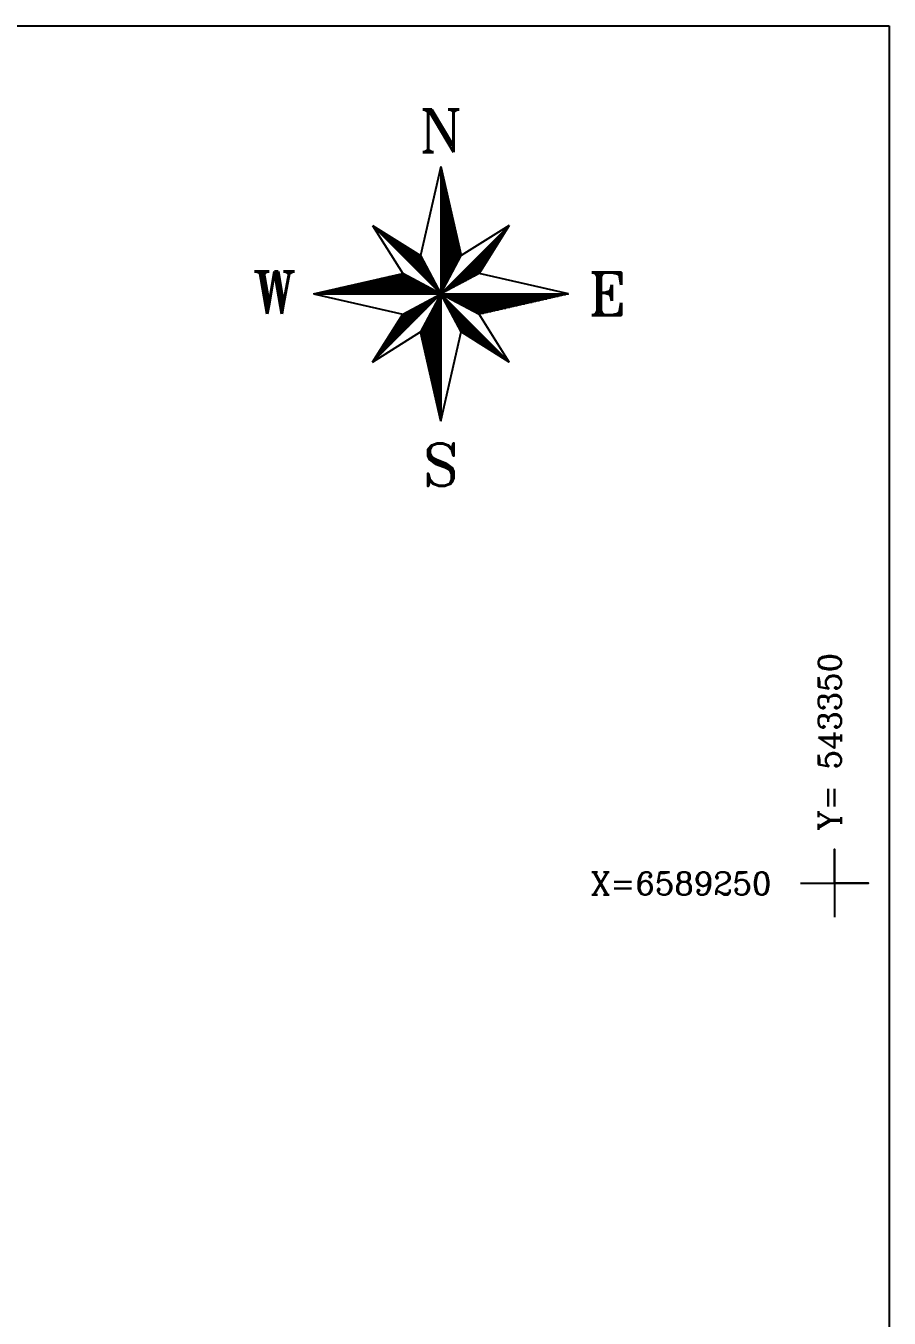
# Model space of a CAD drawing. Extents: x 543262 to 543352, y 6589145 to 6589288.
# Drawn here: x 543314.3 to 543352.4, y 6589230.8 to 6589287.9 of the extents above; entities that cross this region are included whole.
import ezdxf
from ezdxf.enums import TextEntityAlignment as Align

# ---------------------------------------------------------------- set-up
doc = ezdxf.new("R2010")
doc.units = 0
doc.header["$MEASUREMENT"] = 0
doc.linetypes.add('DASHED', pattern=[0.75, 0.5, -0.25])
doc.layers.get('0').update_dxf_attribs({"lineweight": 0, "plot": 0})
for name, color, linetype in [('&rist', 7, 'Continuous'), ('&ristikoord', 7, 'Continuous'), ('raam', 7, 'Continuous')]:
    doc.layers.add(name, color=color, linetype=linetype)
doc.styles.add('ROMANC', font='ROMANC')
doc.styles.add('ROMANT', font='romant', dxfattribs={"height": 1.25})

# ---------------------------------------------------------------- blocks, each defined once
blk = doc.blocks.new('*X16')
at = {"color": 0}
for p, q in [((26.674, 14.3), (26.683, 14.3)), ((26.674, 14.25), (26.694, 14.25)), ((26.674, 14.2), (26.705, 14.2)), ((26.674, 14.15), (26.717, 14.15)), ((26.674, 14.1), (26.728, 14.1)), ((26.674, 14.05), (26.74, 14.05)), ((26.674, 14), (26.751, 14)), ((26.674, 13.95), (26.762, 13.95)), ((26.674, 13.9), (26.774, 13.9)), ((26.674, 13.85), (26.785, 13.85)), ((26.674, 13.8), (26.797, 13.8)), ((26.674, 13.75), (26.808, 13.75)), ((26.674, 13.7), (26.819, 13.7)), ((26.674, 13.65), (26.831, 13.65)), ((26.674, 13.6), (26.842, 13.6)), ((26.674, 13.55), (26.854, 13.55)), ((26.674, 13.5), (26.865, 13.5)), ((26.674, 13.45), (26.876, 13.45)), ((26.674, 13.4), (26.888, 13.4)), ((26.674, 13.35), (26.899, 13.35)), ((26.674, 13.3), (26.911, 13.3)), ((26.674, 13.25), (26.922, 13.25)), ((26.674, 13.2), (26.933, 13.2)), ((26.674, 13.15), (26.945, 13.15)), ((26.674, 13.1), (26.956, 13.1)), ((26.674, 13.05), (26.968, 13.05)), ((26.674, 13), (26.979, 13)), ((26.674, 12.95), (26.99, 12.95)), ((26.674, 12.9), (27.002, 12.9)), ((26.674, 12.85), (27.013, 12.85)), ((26.674, 12.8), (27.025, 12.8)), ((26.674, 12.75), (27.036, 12.75)), ((26.674, 12.7), (27.047, 12.7)), ((26.674, 12.65), (27.059, 12.65)), ((26.674, 12.6), (27.07, 12.6)), ((26.674, 12.55), (27.082, 12.55)), ((26.674, 12.5), (27.093, 12.5)), ((26.674, 12.45), (27.104, 12.45)), ((26.674, 12.4), (27.116, 12.4)), ((26.674, 12.35), (27.127, 12.35)), ((26.674, 12.3), (27.139, 12.3)), ((26.674, 12.25), (27.15, 12.25)), ((26.674, 12.2), (27.161, 12.2)), ((26.674, 12.15), (27.173, 12.15)), ((26.674, 12.1), (27.184, 12.1)), ((26.674, 12.05), (27.196, 12.05)), ((26.674, 12), (27.207, 12)), ((26.674, 11.95), (27.218, 11.95)), ((26.674, 11.9), (27.23, 11.9)), ((26.674, 11.85), (27.241, 11.85)), ((26.674, 11.8), (27.253, 11.8)), ((26.674, 11.75), (27.264, 11.75)), ((26.674, 11.7), (27.275, 11.7)), ((26.674, 11.65), (27.287, 11.65)), ((26.674, 11.6), (27.298, 11.6)), ((26.674, 11.55), (27.31, 11.55)), ((26.674, 11.5), (27.321, 11.5)), ((26.674, 11.45), (27.332, 11.45)), ((22.661, 10.85), (22.667, 10.85)), ((22.711, 10.8), (22.746, 10.8)), ((22.761, 10.75), (22.826, 10.75)), ((22.811, 10.7), (22.905, 10.7)), ((26.674, 11.4), (27.344, 11.4)), ((26.674, 11.35), (27.355, 11.35)), ((26.674, 11.3), (27.367, 11.3)), ((26.674, 11.25), (27.378, 11.25)), ((26.674, 11.2), (27.389, 11.2)), ((26.674, 11.15), (27.401, 11.15)), ((26.674, 11.1), (27.412, 11.1)), ((26.674, 11.05), (27.424, 11.05)), ((26.674, 11), (27.435, 11)), ((26.674, 10.95), (27.446, 10.95)), ((26.674, 10.9), (27.458, 10.9)), ((26.674, 10.85), (27.469, 10.85)), ((26.674, 10.8), (27.481, 10.8)), ((26.674, 10.75), (27.492, 10.75)), ((26.674, 10.7), (27.503, 10.7)), ((30.537, 10.7), (30.596, 10.7)), ((30.587, 10.75), (30.627, 10.75)), ((30.637, 10.8), (30.658, 10.8)), ((30.687, 10.85), (30.69, 10.85)), ((22.861, 10.65), (22.985, 10.65)), ((22.911, 10.6), (23.064, 10.6)), ((22.961, 10.55), (23.144, 10.55)), ((23.011, 10.5), (23.223, 10.5)), ((23.061, 10.45), (23.303, 10.45)), ((23.111, 10.4), (23.383, 10.4)), ((23.161, 10.35), (23.462, 10.35)), ((23.211, 10.3), (23.542, 10.3)), ((23.261, 10.25), (23.621, 10.25)), ((23.311, 10.2), (23.701, 10.2)), ((23.361, 10.15), (23.78, 10.15)), ((23.411, 10.1), (23.86, 10.1)), ((23.461, 10.05), (23.939, 10.05)), ((23.511, 10), (24.019, 10)), ((23.561, 9.95), (24.098, 9.95)), ((23.611, 9.9), (24.178, 9.9)), ((26.674, 10.65), (27.515, 10.65)), ((26.674, 10.6), (27.526, 10.6)), ((26.674, 10.55), (27.538, 10.55)), ((26.674, 10.5), (27.549, 10.5)), ((26.674, 10.45), (27.561, 10.45)), ((26.674, 10.4), (27.572, 10.4)), ((26.674, 10.35), (27.583, 10.35)), ((26.674, 10.3), (27.595, 10.3)), ((26.674, 10.25), (27.606, 10.25)), ((26.674, 10.2), (27.618, 10.2)), ((26.674, 10.15), (27.629, 10.15)), ((26.674, 10.1), (27.64, 10.1)), ((26.674, 10.05), (27.652, 10.05)), ((26.674, 10), (27.663, 10)), ((26.674, 9.95), (27.675, 9.95)), ((26.674, 9.9), (27.686, 9.9)), ((29.737, 9.9), (30.093, 9.9)), ((29.787, 9.95), (30.124, 9.95)), ((29.837, 10), (30.156, 10)), ((29.887, 10.05), (30.187, 10.05)), ((29.937, 10.1), (30.218, 10.1)), ((29.987, 10.15), (30.25, 10.15)), ((30.037, 10.2), (30.281, 10.2)), ((30.087, 10.25), (30.313, 10.25)), ((30.137, 10.3), (30.344, 10.3)), ((30.187, 10.35), (30.376, 10.35)), ((30.237, 10.4), (30.407, 10.4)), ((30.287, 10.45), (30.438, 10.45)), ((30.337, 10.5), (30.47, 10.5)), ((30.387, 10.55), (30.501, 10.55)), ((30.437, 10.6), (30.533, 10.6)), ((30.487, 10.65), (30.564, 10.65)), ((23.661, 9.85), (24.257, 9.85)), ((23.711, 9.8), (24.337, 9.8)), ((23.761, 9.75), (24.417, 9.75)), ((23.811, 9.7), (24.496, 9.7)), ((23.861, 9.65), (24.576, 9.65)), ((23.911, 9.6), (24.655, 9.6)), ((23.961, 9.55), (24.735, 9.55)), ((24.011, 9.5), (24.814, 9.5)), ((24.061, 9.45), (24.894, 9.45)), ((24.111, 9.4), (24.973, 9.4)), ((24.161, 9.35), (25.053, 9.35)), ((24.211, 9.3), (25.132, 9.3)), ((24.261, 9.25), (25.212, 9.25)), ((24.311, 9.2), (25.292, 9.2)), ((24.361, 9.15), (25.371, 9.15)), ((26.674, 9.85), (27.697, 9.85)), ((26.674, 9.8), (27.709, 9.8)), ((26.674, 9.75), (27.72, 9.75)), ((26.674, 9.7), (27.732, 9.7)), ((26.674, 9.65), (27.743, 9.65)), ((26.674, 9.6), (27.754, 9.6)), ((26.674, 9.55), (27.766, 9.55)), ((26.674, 9.5), (27.777, 9.5)), ((26.674, 9.45), (27.789, 9.45)), ((26.674, 9.4), (27.8, 9.4)), ((26.674, 9.35), (27.811, 9.35)), ((26.674, 9.3), (27.823, 9.3)), ((26.674, 9.25), (27.834, 9.25)), ((26.674, 9.2), (27.846, 9.2)), ((26.674, 9.15), (27.857, 9.15)), ((28.987, 9.15), (29.621, 9.15)), ((29.037, 9.2), (29.653, 9.2)), ((29.087, 9.25), (29.684, 9.25)), ((29.137, 9.3), (29.716, 9.3)), ((29.187, 9.35), (29.747, 9.35)), ((29.237, 9.4), (29.778, 9.4)), ((29.287, 9.45), (29.81, 9.45)), ((29.337, 9.5), (29.841, 9.5)), ((29.387, 9.55), (29.873, 9.55)), ((29.437, 9.6), (29.904, 9.6)), ((29.487, 9.65), (29.936, 9.65)), ((29.537, 9.7), (29.967, 9.7)), ((29.587, 9.75), (29.998, 9.75)), ((29.637, 9.8), (30.03, 9.8)), ((29.687, 9.85), (30.061, 9.85)), ((24.411, 9.1), (25.451, 9.1)), ((24.461, 9.05), (25.494, 9.05)), ((24.511, 9), (25.521, 9)), ((24.561, 8.95), (25.547, 8.95)), ((24.611, 8.9), (25.574, 8.9)), ((24.661, 8.85), (25.601, 8.85)), ((24.711, 8.8), (25.627, 8.8)), ((24.761, 8.75), (25.654, 8.75)), ((24.811, 8.7), (25.681, 8.7)), ((24.861, 8.65), (25.707, 8.65)), ((24.911, 8.6), (25.734, 8.6)), ((24.961, 8.55), (25.761, 8.55)), ((25.011, 8.5), (25.787, 8.5)), ((25.061, 8.45), (25.814, 8.45)), ((25.111, 8.4), (25.841, 8.4)), ((26.674, 9.1), (27.868, 9.1)), ((26.674, 9.05), (27.854, 9.05)), ((26.674, 9), (27.827, 9)), ((26.674, 8.95), (27.801, 8.95)), ((26.674, 8.9), (27.774, 8.9)), ((26.674, 8.85), (27.747, 8.85)), ((26.674, 8.8), (27.721, 8.8)), ((26.674, 8.75), (27.694, 8.75)), ((26.674, 8.7), (27.667, 8.7)), ((26.674, 8.65), (27.641, 8.65)), ((26.674, 8.6), (27.614, 8.6)), ((26.674, 8.55), (27.587, 8.55)), ((26.674, 8.5), (27.561, 8.5)), ((26.674, 8.45), (27.534, 8.45)), ((26.674, 8.4), (27.507, 8.4)), ((28.237, 8.4), (29.15, 8.4)), ((28.287, 8.45), (29.181, 8.45)), ((28.337, 8.5), (29.213, 8.5)), ((28.387, 8.55), (29.244, 8.55)), ((28.437, 8.6), (29.276, 8.6)), ((28.487, 8.65), (29.307, 8.65)), ((28.537, 8.7), (29.338, 8.7)), ((28.587, 8.75), (29.37, 8.75)), ((28.637, 8.8), (29.401, 8.8)), ((28.687, 8.85), (29.433, 8.85)), ((28.737, 8.9), (29.464, 8.9)), ((28.787, 8.95), (29.496, 8.95)), ((28.837, 9), (29.527, 9)), ((28.887, 9.05), (29.558, 9.05)), ((28.937, 9.1), (29.59, 9.1)), ((22.737, 7.65), (25.15, 7.65)), ((22.956, 7.7), (25.056, 7.7)), ((23.176, 7.75), (24.963, 7.75)), ((23.395, 7.8), (24.869, 7.8)), ((23.614, 7.85), (24.775, 7.85)), ((23.833, 7.9), (24.681, 7.9)), ((24.053, 7.95), (24.588, 7.95)), ((24.272, 8), (24.494, 8)), ((25.161, 8.35), (25.867, 8.35)), ((25.211, 8.3), (25.894, 8.3)), ((25.261, 8.25), (25.921, 8.25)), ((25.311, 8.2), (25.947, 8.2)), ((25.361, 8.15), (25.974, 8.15)), ((25.411, 8.1), (26.001, 8.1)), ((25.461, 8.05), (26.027, 8.05)), ((25.511, 8), (26.054, 8)), ((25.561, 7.95), (26.081, 7.95)), ((25.611, 7.9), (26.107, 7.9)), ((25.661, 7.85), (26.134, 7.85)), ((25.711, 7.8), (26.161, 7.8)), ((25.761, 7.75), (26.187, 7.75)), ((25.811, 7.7), (26.214, 7.7)), ((25.861, 7.65), (26.241, 7.65)), ((26.674, 8.35), (27.481, 8.35)), ((26.674, 8.3), (27.454, 8.3)), ((26.674, 8.25), (27.427, 8.25)), ((26.674, 8.2), (27.401, 8.2)), ((26.674, 8.15), (27.374, 8.15)), ((26.674, 8.1), (27.347, 8.1)), ((26.674, 8.05), (27.321, 8.05)), ((26.674, 8), (27.294, 8)), ((26.674, 7.95), (27.267, 7.95)), ((26.674, 7.9), (27.241, 7.9)), ((26.674, 7.85), (27.214, 7.85)), ((26.674, 7.8), (27.187, 7.8)), ((26.674, 7.75), (27.161, 7.75)), ((26.674, 7.7), (27.134, 7.7)), ((26.674, 7.65), (27.107, 7.65)), ((27.487, 7.65), (28.198, 7.65)), ((27.537, 7.7), (28.292, 7.7)), ((27.587, 7.75), (28.385, 7.75)), ((27.637, 7.8), (28.479, 7.8)), ((27.687, 7.85), (28.573, 7.85)), ((27.737, 7.9), (28.667, 7.9)), ((27.787, 7.95), (28.76, 7.95)), ((27.837, 8), (28.854, 8)), ((27.887, 8.05), (28.93, 8.05)), ((27.937, 8.1), (28.961, 8.1)), ((27.987, 8.15), (28.993, 8.15)), ((28.037, 8.2), (29.024, 8.2)), ((28.087, 8.25), (29.055, 8.25)), ((28.137, 8.3), (29.087, 8.3)), ((28.187, 8.35), (29.118, 8.35)), ((19.229, 6.85), (26.65, 6.85)), ((19.448, 6.9), (26.557, 6.9)), ((19.668, 6.95), (26.463, 6.95)), ((19.887, 7), (26.369, 7)), ((20.106, 7.05), (26.275, 7.05)), ((20.325, 7.1), (26.182, 7.1)), ((20.545, 7.15), (26.088, 7.15)), ((20.764, 7.2), (25.994, 7.2)), ((20.983, 7.25), (25.9, 7.25)), ((21.202, 7.3), (25.807, 7.3)), ((21.422, 7.35), (25.713, 7.35)), ((21.641, 7.4), (25.619, 7.4)), ((21.86, 7.45), (25.525, 7.45)), ((22.079, 7.5), (25.431, 7.5)), ((22.299, 7.55), (25.338, 7.55)), ((22.518, 7.6), (25.244, 7.6)), ((25.911, 7.6), (26.267, 7.6)), ((25.961, 7.55), (26.294, 7.55)), ((26.011, 7.5), (26.321, 7.5)), ((26.061, 7.45), (26.347, 7.45)), ((26.111, 7.4), (26.374, 7.4)), ((26.161, 7.35), (26.401, 7.35)), ((26.211, 7.3), (26.427, 7.3)), ((26.261, 7.25), (26.454, 7.25)), ((26.311, 7.2), (26.481, 7.2)), ((26.361, 7.15), (26.507, 7.15)), ((26.411, 7.1), (26.534, 7.1)), ((26.461, 7.05), (26.561, 7.05)), ((26.511, 7), (26.587, 7)), ((26.561, 6.95), (26.614, 6.95)), ((26.611, 6.9), (26.641, 6.9)), ((26.661, 6.85), (26.667, 6.85)), ((26.674, 7.6), (27.081, 7.6)), ((26.674, 7.55), (27.054, 7.55)), ((26.674, 7.5), (27.027, 7.5)), ((26.674, 7.45), (27.001, 7.45)), ((26.674, 7.4), (26.974, 7.4)), ((26.674, 7.35), (26.947, 7.35)), ((26.674, 7.3), (26.921, 7.3)), ((26.674, 7.25), (26.894, 7.25)), ((26.674, 7.2), (26.867, 7.2)), ((26.674, 7.15), (26.841, 7.15)), ((26.674, 7.1), (26.814, 7.1)), ((26.674, 7.05), (26.787, 7.05)), ((26.674, 7), (26.761, 7)), ((26.674, 6.95), (26.734, 6.95)), ((26.674, 6.9), (26.707, 6.9)), ((26.674, 6.85), (26.681, 6.85)), ((26.687, 6.85), (26.698, 6.85)), ((26.737, 6.9), (26.791, 6.9)), ((26.787, 6.95), (26.885, 6.95)), ((26.837, 7), (26.979, 7)), ((26.887, 7.05), (27.073, 7.05)), ((26.937, 7.1), (27.166, 7.1)), ((26.987, 7.15), (27.26, 7.15)), ((27.037, 7.2), (27.354, 7.2)), ((27.087, 7.25), (27.448, 7.25)), ((27.137, 7.3), (27.541, 7.3)), ((27.187, 7.35), (27.635, 7.35)), ((27.237, 7.4), (27.729, 7.4)), ((27.287, 7.45), (27.823, 7.45)), ((27.337, 7.5), (27.916, 7.5)), ((27.387, 7.55), (28.01, 7.55)), ((27.437, 7.6), (28.104, 7.6)), ((25.291, 6.1), (25.937, 6.1)), ((25.385, 6.15), (25.987, 6.15)), ((25.479, 6.2), (26.037, 6.2)), ((25.572, 6.25), (26.087, 6.25)), ((25.666, 6.3), (26.137, 6.3)), ((25.76, 6.35), (26.187, 6.35)), ((25.854, 6.4), (26.237, 6.4)), ((25.947, 6.45), (26.287, 6.45)), ((26.041, 6.5), (26.337, 6.5)), ((26.135, 6.55), (26.387, 6.55)), ((26.229, 6.6), (26.437, 6.6)), ((26.281, 6.1), (26.674, 6.1)), ((26.307, 6.15), (26.674, 6.15)), ((26.322, 6.65), (26.487, 6.65)), ((26.334, 6.2), (26.674, 6.2)), ((26.361, 6.25), (26.674, 6.25)), ((26.387, 6.3), (26.674, 6.3)), ((26.414, 6.35), (26.674, 6.35)), ((26.416, 6.7), (26.537, 6.7)), ((26.441, 6.4), (26.674, 6.4)), ((26.467, 6.45), (26.674, 6.45)), ((26.494, 6.5), (26.674, 6.5)), ((26.51, 6.75), (26.587, 6.75)), ((26.521, 6.55), (26.674, 6.55)), ((26.547, 6.6), (26.674, 6.6)), ((26.574, 6.65), (26.674, 6.65)), ((26.601, 6.7), (26.674, 6.7)), ((26.604, 6.8), (26.637, 6.8)), ((26.627, 6.75), (26.674, 6.75)), ((26.654, 6.8), (26.674, 6.8)), ((26.694, 6.8), (26.711, 6.8)), ((26.721, 6.75), (26.761, 6.75)), ((26.744, 6.8), (34.01, 6.8)), ((26.747, 6.7), (26.811, 6.7)), ((26.774, 6.65), (26.861, 6.65)), ((26.801, 6.6), (26.911, 6.6)), ((26.827, 6.55), (26.961, 6.55)), ((26.838, 6.75), (33.791, 6.75)), ((26.854, 6.5), (27.011, 6.5)), ((26.881, 6.45), (27.061, 6.45)), ((26.907, 6.4), (27.111, 6.4)), ((26.932, 6.7), (33.571, 6.7)), ((26.934, 6.35), (27.161, 6.35)), ((26.961, 6.3), (27.211, 6.3)), ((26.987, 6.25), (27.261, 6.25)), ((27.014, 6.2), (27.311, 6.2)), ((27.025, 6.65), (33.352, 6.65)), ((27.041, 6.15), (27.361, 6.15)), ((27.067, 6.1), (27.411, 6.1)), ((27.119, 6.6), (33.133, 6.6)), ((27.213, 6.55), (32.914, 6.55)), ((27.307, 6.5), (32.694, 6.5)), ((27.401, 6.45), (32.475, 6.45)), ((27.494, 6.4), (32.256, 6.4)), ((27.588, 6.35), (32.037, 6.35)), ((27.682, 6.3), (31.817, 6.3)), ((27.776, 6.25), (31.598, 6.25)), ((27.869, 6.2), (31.379, 6.2)), ((27.963, 6.15), (31.16, 6.15)), ((28.057, 6.1), (30.94, 6.1)), ((24.245, 5.35), (25.187, 5.35)), ((24.277, 5.4), (25.237, 5.4)), ((24.308, 5.45), (25.287, 5.45)), ((24.34, 5.5), (25.337, 5.5)), ((24.371, 5.55), (25.387, 5.55)), ((24.403, 5.6), (25.437, 5.6)), ((24.447, 5.65), (25.487, 5.65)), ((24.541, 5.7), (25.537, 5.7)), ((24.635, 5.75), (25.587, 5.75)), ((24.728, 5.8), (25.637, 5.8)), ((24.822, 5.85), (25.687, 5.85)), ((24.916, 5.9), (25.737, 5.9)), ((25.01, 5.95), (25.787, 5.95)), ((25.104, 6), (25.837, 6)), ((25.197, 6.05), (25.887, 6.05)), ((25.881, 5.35), (26.674, 5.35)), ((25.907, 5.4), (26.674, 5.4)), ((25.934, 5.45), (26.674, 5.45)), ((25.961, 5.5), (26.674, 5.5)), ((25.987, 5.55), (26.674, 5.55)), ((26.014, 5.6), (26.674, 5.6)), ((26.041, 5.65), (26.674, 5.65)), ((26.067, 5.7), (26.674, 5.7)), ((26.094, 5.75), (26.674, 5.75)), ((26.121, 5.8), (26.674, 5.8)), ((26.147, 5.85), (26.674, 5.85)), ((26.174, 5.9), (26.674, 5.9)), ((26.201, 5.95), (26.674, 5.95)), ((26.227, 6), (26.674, 6)), ((26.254, 6.05), (26.674, 6.05)), ((27.094, 6.05), (27.461, 6.05)), ((27.121, 6), (27.511, 6)), ((27.147, 5.95), (27.561, 5.95)), ((27.174, 5.9), (27.611, 5.9)), ((27.201, 5.85), (27.661, 5.85)), ((27.227, 5.8), (27.711, 5.8)), ((27.254, 5.75), (27.761, 5.75)), ((27.281, 5.7), (27.811, 5.7)), ((27.307, 5.65), (27.861, 5.65)), ((27.334, 5.6), (27.911, 5.6)), ((27.36, 5.55), (27.961, 5.55)), ((27.387, 5.5), (28.011, 5.5)), ((27.414, 5.45), (28.061, 5.45)), ((27.44, 5.4), (28.111, 5.4)), ((27.467, 5.35), (28.161, 5.35)), ((28.151, 6.05), (30.721, 6.05)), ((28.244, 6), (30.502, 6)), ((28.338, 5.95), (30.283, 5.95)), ((28.432, 5.9), (30.063, 5.9)), ((28.526, 5.85), (29.844, 5.85)), ((28.619, 5.8), (29.625, 5.8)), ((28.713, 5.75), (29.406, 5.75)), ((28.807, 5.7), (29.186, 5.7)), ((28.901, 5.65), (28.967, 5.65)), ((23.774, 4.6), (24.437, 4.6)), ((23.805, 4.65), (24.487, 4.65)), ((23.837, 4.7), (24.537, 4.7)), ((23.868, 4.75), (24.587, 4.75)), ((23.9, 4.8), (24.637, 4.8)), ((23.931, 4.85), (24.687, 4.85)), ((23.963, 4.9), (24.737, 4.9)), ((23.994, 4.95), (24.787, 4.95)), ((24.025, 5), (24.837, 5)), ((24.057, 5.05), (24.887, 5.05)), ((24.088, 5.1), (24.937, 5.1)), ((24.12, 5.15), (24.987, 5.15)), ((24.151, 5.2), (25.037, 5.2)), ((24.183, 5.25), (25.087, 5.25)), ((24.214, 5.3), (25.137, 5.3)), ((25.481, 4.6), (26.674, 4.6)), ((25.508, 4.65), (26.674, 4.65)), ((25.534, 4.7), (26.674, 4.7)), ((25.561, 4.75), (26.674, 4.75)), ((25.588, 4.8), (26.674, 4.8)), ((25.614, 4.85), (26.674, 4.85)), ((25.641, 4.9), (26.674, 4.9)), ((25.667, 4.95), (26.674, 4.95)), ((25.694, 5), (26.674, 5)), ((25.721, 5.05), (26.674, 5.05)), ((25.747, 5.1), (26.674, 5.1)), ((25.774, 5.15), (26.674, 5.15)), ((25.801, 5.2), (26.674, 5.2)), ((25.827, 5.25), (26.674, 5.25)), ((25.854, 5.3), (26.674, 5.3)), ((27.494, 5.3), (28.211, 5.3)), ((27.52, 5.25), (28.261, 5.25)), ((27.547, 5.2), (28.311, 5.2)), ((27.574, 5.15), (28.361, 5.15)), ((27.6, 5.1), (28.411, 5.1)), ((27.627, 5.05), (28.461, 5.05)), ((27.654, 5), (28.511, 5)), ((27.68, 4.95), (28.561, 4.95)), ((27.707, 4.9), (28.611, 4.9)), ((27.734, 4.85), (28.661, 4.85)), ((27.76, 4.8), (28.711, 4.8)), ((27.787, 4.75), (28.761, 4.75)), ((27.814, 4.7), (28.811, 4.7)), ((27.84, 4.65), (28.861, 4.65)), ((27.867, 4.6), (28.911, 4.6)), ((23.303, 3.85), (23.687, 3.85)), ((23.334, 3.9), (23.737, 3.9)), ((23.365, 3.95), (23.787, 3.95)), ((23.397, 4), (23.837, 4)), ((23.428, 4.05), (23.887, 4.05)), ((23.46, 4.1), (23.937, 4.1)), ((23.491, 4.15), (23.987, 4.15)), ((23.523, 4.2), (24.037, 4.2)), ((23.554, 4.25), (24.087, 4.25)), ((23.585, 4.3), (24.137, 4.3)), ((23.617, 4.35), (24.187, 4.35)), ((23.648, 4.4), (24.237, 4.4)), ((23.68, 4.45), (24.287, 4.45)), ((23.711, 4.5), (24.337, 4.5)), ((23.743, 4.55), (24.387, 4.55)), ((25.485, 4.55), (26.674, 4.55)), ((25.497, 4.5), (26.674, 4.5)), ((25.508, 4.45), (26.674, 4.45)), ((25.519, 4.4), (26.674, 4.4)), ((25.531, 4.35), (26.674, 4.35)), ((25.542, 4.3), (26.674, 4.3)), ((25.554, 4.25), (26.674, 4.25)), ((25.565, 4.2), (26.674, 4.2)), ((25.576, 4.15), (26.674, 4.15)), ((25.588, 4.1), (26.674, 4.1)), ((25.599, 4.05), (26.674, 4.05)), ((25.611, 4), (26.674, 4)), ((25.622, 3.95), (26.674, 3.95)), ((25.633, 3.9), (26.674, 3.9)), ((25.645, 3.85), (26.674, 3.85)), ((27.937, 4.55), (28.961, 4.55)), ((28.016, 4.5), (29.011, 4.5)), ((28.096, 4.45), (29.061, 4.45)), ((28.175, 4.4), (29.111, 4.4)), ((28.255, 4.35), (29.161, 4.35)), ((28.335, 4.3), (29.211, 4.3)), ((28.414, 4.25), (29.261, 4.25)), ((28.494, 4.2), (29.311, 4.2)), ((28.573, 4.15), (29.361, 4.15)), ((28.653, 4.1), (29.411, 4.1)), ((28.732, 4.05), (29.461, 4.05)), ((28.812, 4), (29.511, 4)), ((28.891, 3.95), (29.561, 3.95)), ((28.971, 3.9), (29.611, 3.9)), ((29.05, 3.85), (29.661, 3.85)), ((22.8, 3.05), (22.887, 3.05)), ((22.831, 3.1), (22.937, 3.1)), ((22.862, 3.15), (22.987, 3.15)), ((22.894, 3.2), (23.037, 3.2)), ((22.925, 3.25), (23.087, 3.25)), ((22.957, 3.3), (23.137, 3.3)), ((22.988, 3.35), (23.187, 3.35)), ((23.02, 3.4), (23.237, 3.4)), ((23.051, 3.45), (23.287, 3.45)), ((23.082, 3.5), (23.337, 3.5)), ((23.114, 3.55), (23.387, 3.55)), ((23.145, 3.6), (23.437, 3.6)), ((23.177, 3.65), (23.487, 3.65)), ((23.208, 3.7), (23.537, 3.7)), ((23.24, 3.75), (23.587, 3.75)), ((23.271, 3.8), (23.637, 3.8)), ((25.656, 3.8), (26.674, 3.8)), ((25.668, 3.75), (26.674, 3.75)), ((25.679, 3.7), (26.674, 3.7)), ((25.69, 3.65), (26.674, 3.65)), ((25.702, 3.6), (26.674, 3.6)), ((25.713, 3.55), (26.674, 3.55)), ((25.725, 3.5), (26.674, 3.5)), ((25.736, 3.45), (26.674, 3.45)), ((25.747, 3.4), (26.674, 3.4)), ((25.759, 3.35), (26.674, 3.35)), ((25.77, 3.3), (26.674, 3.3)), ((25.782, 3.25), (26.674, 3.25)), ((25.793, 3.2), (26.674, 3.2)), ((25.805, 3.15), (26.674, 3.15)), ((25.816, 3.1), (26.674, 3.1)), ((25.827, 3.05), (26.674, 3.05)), ((29.13, 3.8), (29.711, 3.8)), ((29.21, 3.75), (29.761, 3.75)), ((29.289, 3.7), (29.811, 3.7)), ((29.369, 3.65), (29.861, 3.65)), ((29.448, 3.6), (29.911, 3.6)), ((29.528, 3.55), (29.961, 3.55)), ((29.607, 3.5), (30.011, 3.5)), ((29.687, 3.45), (30.061, 3.45)), ((29.766, 3.4), (30.111, 3.4)), ((29.846, 3.35), (30.161, 3.35)), ((29.925, 3.3), (30.211, 3.3)), ((30.005, 3.25), (30.261, 3.25)), ((30.084, 3.2), (30.311, 3.2)), ((30.164, 3.15), (30.361, 3.15)), ((30.244, 3.1), (30.411, 3.1)), ((30.323, 3.05), (30.461, 3.05)), ((22.674, 2.85), (22.687, 2.85)), ((22.705, 2.9), (22.737, 2.9)), ((22.737, 2.95), (22.787, 2.95)), ((22.768, 3), (22.837, 3)), ((25.839, 3), (26.674, 3)), ((25.85, 2.95), (26.674, 2.95)), ((25.862, 2.9), (26.674, 2.9)), ((25.873, 2.85), (26.674, 2.85)), ((25.884, 2.8), (26.674, 2.8)), ((25.896, 2.75), (26.674, 2.75)), ((25.907, 2.7), (26.674, 2.7)), ((25.919, 2.65), (26.674, 2.65)), ((25.93, 2.6), (26.674, 2.6)), ((25.941, 2.55), (26.674, 2.55)), ((25.953, 2.5), (26.674, 2.5)), ((25.964, 2.45), (26.674, 2.45)), ((25.976, 2.4), (26.674, 2.4)), ((25.987, 2.35), (26.674, 2.35)), ((25.998, 2.3), (26.674, 2.3)), ((30.403, 3), (30.511, 3)), ((30.482, 2.95), (30.561, 2.95)), ((30.562, 2.9), (30.611, 2.9)), ((30.641, 2.85), (30.661, 2.85)), ((26.01, 2.25), (26.674, 2.25)), ((26.021, 2.2), (26.674, 2.2)), ((26.033, 2.15), (26.674, 2.15)), ((26.044, 2.1), (26.674, 2.1)), ((26.055, 2.05), (26.674, 2.05)), ((26.067, 2), (26.674, 2)), ((26.078, 1.95), (26.674, 1.95)), ((26.09, 1.9), (26.674, 1.9)), ((26.101, 1.85), (26.674, 1.85)), ((26.112, 1.8), (26.674, 1.8)), ((26.124, 1.75), (26.674, 1.75)), ((26.135, 1.7), (26.674, 1.7)), ((26.147, 1.65), (26.674, 1.65)), ((26.158, 1.6), (26.674, 1.6)), ((26.169, 1.55), (26.674, 1.55)), ((26.181, 1.5), (26.674, 1.5)), ((26.192, 1.45), (26.674, 1.45)), ((26.204, 1.4), (26.674, 1.4)), ((26.215, 1.35), (26.674, 1.35)), ((26.226, 1.3), (26.674, 1.3)), ((26.238, 1.25), (26.674, 1.25)), ((26.249, 1.2), (26.674, 1.2)), ((26.261, 1.15), (26.674, 1.15)), ((26.272, 1.1), (26.674, 1.1)), ((26.283, 1.05), (26.674, 1.05)), ((26.295, 1), (26.674, 1)), ((26.306, 0.95), (26.674, 0.95)), ((26.318, 0.9), (26.674, 0.9)), ((26.329, 0.85), (26.674, 0.85)), ((26.34, 0.8), (26.674, 0.8)), ((26.352, 0.75), (26.674, 0.75)), ((26.363, 0.7), (26.674, 0.7)), ((26.375, 0.65), (26.674, 0.65)), ((26.386, 0.6), (26.674, 0.6)), ((26.397, 0.55), (26.674, 0.55)), ((26.409, 0.5), (26.674, 0.5)), ((26.42, 0.45), (26.674, 0.45)), ((26.432, 0.4), (26.674, 0.4)), ((26.443, 0.35), (26.674, 0.35)), ((26.454, 0.3), (26.674, 0.3)), ((26.466, 0.25), (26.674, 0.25)), ((26.477, 0.2), (26.674, 0.2)), ((26.489, 0.15), (26.674, 0.15)), ((26.5, 0.1), (26.674, 0.1)), ((26.511, 0.05), (26.674, 0.05)), ((26.523, 0), (26.674, 0)), ((26.534, -0.05), (26.674, -0.05)), ((26.546, -0.1), (26.674, -0.1)), ((26.557, -0.15), (26.674, -0.15)), ((26.568, -0.2), (26.674, -0.2)), ((26.58, -0.25), (26.674, -0.25)), ((26.591, -0.3), (26.674, -0.3)), ((26.603, -0.35), (26.674, -0.35)), ((26.614, -0.4), (26.674, -0.4)), ((26.625, -0.45), (26.674, -0.45)), ((26.637, -0.5), (26.674, -0.5)), ((26.648, -0.55), (26.674, -0.55)), ((26.66, -0.6), (26.674, -0.6)), ((26.671, -0.65), (26.674, -0.65))]:
    blk.add_line(p, q, dxfattribs=at)
blk = doc.blocks.new('NORD')
at = {"layer": 'raam'}
for p, q in [((0, 5.625), (-0.899, 1.685)), ((0, 5.625), (0.899, 1.685)), ((0, 5.625), (0, -5.625)), ((-3.016, 3.016), (3.016, -3.016)), ((-3.016, 3.016), (-0.899, 1.685)), ((-3.016, 3.016), (-1.685, 0.899)), ((3.016, 3.016), (-3.016, -3.016)), ((3.016, 3.016), (0.899, 1.685)), ((3.016, 3.016), (1.685, 0.899)), ((-0.899, 1.685), (0, 0)), ((0, 0), (0.899, 1.685)), ((-5.625, 0), (-1.685, 0.899)), ((0, 0), (-1.685, 0.899)), ((1.685, 0.899), (0, 0)), ((5.625, 0), (1.685, 0.899)), ((-5.625, 0), (-1.685, -0.899)), ((-5.625, 0), (5.625, 0)), ((-1.685, -0.899), (0, 0)), ((0, 0), (-0.899, -1.685)), ((0, 0), (1.685, -0.899)), ((0.899, -1.685), (0, 0)), ((5.625, 0), (1.685, -0.899)), ((-3.016, -3.016), (-1.685, -0.899)), ((3.016, -3.016), (1.685, -0.899)), ((-3.016, -3.016), (-0.899, -1.685)), ((0, -5.625), (-0.899, -1.685)), ((0, -5.625), (0.899, -1.685)), ((3.016, -3.016), (0.899, -1.685))]:
    blk.add_line(p, q, dxfattribs=at)
at = {"layer": 'raam', "xscale": 0.75, "yscale": 0.75, "zscale": 0.75}
blk.add_blockref('*X16', (-20.005, -5.128), dxfattribs=at)
at = {"layer": 'raam', "style": 'ROMANT'}
for s, p in [('N', (0, 7.197)), ('W', (-7.347, 0.048)), ('E', (7.347, 0)), ('S', (0, -7.545))]:
    blk.add_text(s, height=1.875, dxfattribs=at).set_placement(p, align=Align.MIDDLE_CENTER)

msp = doc.modelspace()

# ---------------------------------------------------------------- linework, layer by layer
at = {"layer": '&rist'}
msp.add_lwpolyline([(543348.5, 6589250), (543351.5, 6589250), (543350, 6589250), (543350, 6589251.5), (543350, 6589248.5)], dxfattribs=at)
at = {"layer": 'raam'}
for p in [(543352.417, 6589287.852), (543352.417, 6589286.752)]:
    msp.add_line(p, (543352.417, 6589145.134), dxfattribs=at)
msp.add_lwpolyline([(543262.417, 6589287.852), (543352.417, 6589287.852)], dxfattribs=at)

# ---------------------------------------------------------------- block references
at = {"layer": 'raam', "linetype": 'DASHED'}
msp.add_blockref('NORD', (543332.631, 6589276.021), dxfattribs=at)

# ---------------------------------------------------------------- texts
at = {"layer": '&ristikoord', "style": 'ROMANC'}
msp.add_text('Y= 543350', height=1, rotation=90, dxfattribs=at).set_placement((543350.295, 6589252.318))
msp.add_text('X=6589250', height=1, dxfattribs=at).set_placement((543339.249, 6589249.481))

doc.saveas('drawing.dxf')
